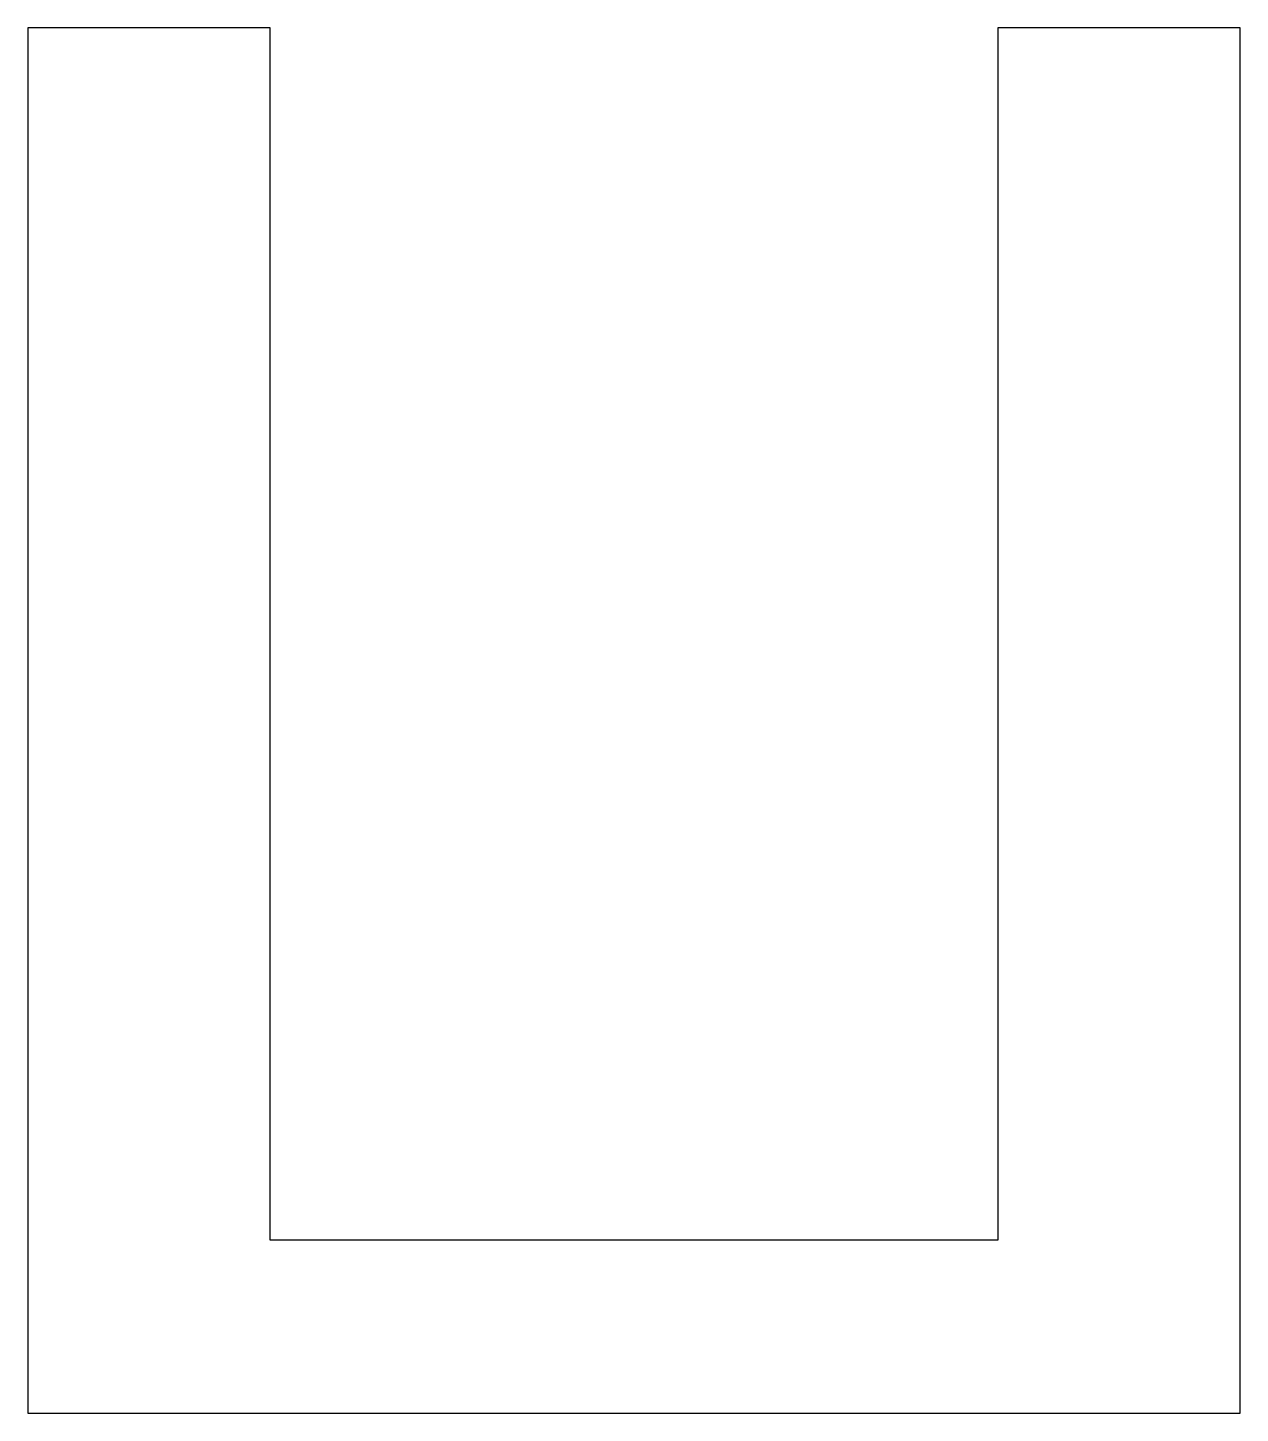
# Model space of a CAD drawing. Header units: metres. Extents: x -17.5 to 17.5, y -5 to 35.
import ezdxf

# ---------------------------------------------------------------- set-up
doc = ezdxf.new("R2010")
doc.units = ezdxf.units.M

msp = doc.modelspace()

# ---------------------------------------------------------------- linework, layer by layer
msp.add_lwpolyline([(-17.5, -5), (17.5, -5), (17.5, 35), (10.5, 35), (10.5, 0), (-10.5, 0), (-10.5, 35), (-17.5, 35)], close=True)

doc.saveas('drawing.dxf')
